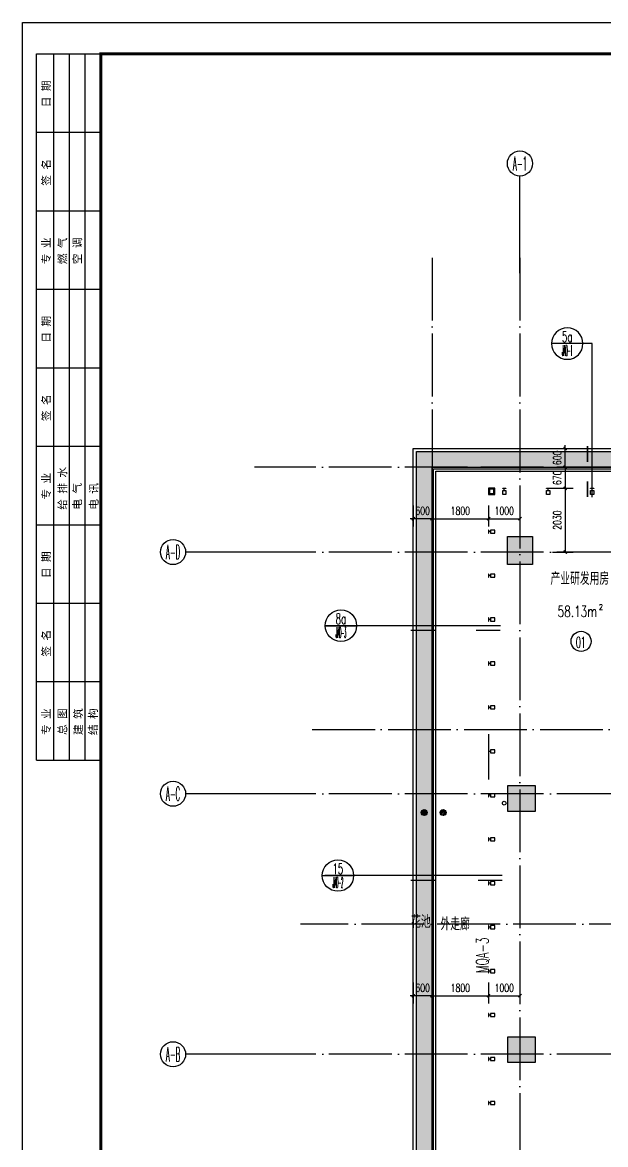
# Model space of a CAD drawing. Extents: x 1980812 to 2578970, y -669191 to 284498.
# Drawn here: x 1980812 to 1999395, y 107512 to 143258 of the extents above; entities that cross this region are included whole.
import ezdxf
from ezdxf.enums import TextEntityAlignment as Align

# ---------------------------------------------------------------- set-up
doc = ezdxf.new("R2010")
doc.units = 0
doc.header["$LTSCALE"] = 1000
doc.header["$MEASUREMENT"] = 0
doc.linetypes.add('DOTE', pattern=[2.42, 2, -0.2, 0.02, -0.2])
for name, color, linetype in [('A-FLOR-LAND', 74, 'Continuous'), ('AXIS', 3, 'Continuous'), ('AXIS_TEXT', 7, 'Continuous'), ('COLU', 6, 'Continuous'), ('COLU_HATCH', 251, 'Continuous'), ('CURTWALL', 2, 'Continuous'), ('dote', 1, 'DOTE'), ('EQUIP_地漏', 255, 'Continuous'), ('TK', 1, 'Continuous'), ('VPIPE-雨水', 140, 'Continuous'), ('WINDOW', 2, 'Continuous'), ('幕墙编号', 14, 'Continuous'), ('房号', 231, 'Continuous'), ('房间名称', 7, 'Continuous'), ('栏杆', 143, 'Continuous'), ('看线', 66, 'Continuous'), ('空线', 3, 'Continuous'), ('窗户分隔', 133, 'Continuous'), ('节点', 3, 'Continuous'), ('详细标注', 231, 'Continuous')]:
    doc.layers.add(name, color=color, linetype=linetype)
doc.styles.add('_TCH_AXIS', font='COMPLEX', dxfattribs={"bigfont": 'GBCBIG'})
doc.styles.add('_TCH_DIM_T3', font='SIMPLEX', dxfattribs={"width": 0.705882, "bigfont": 'GBCBIG'})
doc.styles.add('COMP', font='COMPLEX.shx', dxfattribs={"bigfont": 'hztxt'})
doc.styles.add('COMPLEX', font='COMPLEX')
doc.styles.add('HZF', font='ROMANS2', dxfattribs={"width": 0.7, "bigfont": 'HZDF2'})
doc.styles.add('HZTXTW', font='txtw.shx', dxfattribs={"width": 0.6, "bigfont": 'hztxtw.shx'})
doc.styles.add('SONGTI', font='NSimSun.ttf', dxfattribs={"width": 1.1})
doc.dimstyles.new('_TCH_ARCH&&100', dxfattribs={"dimtxt": 255, "dimasz": 100, "dimexe": 250, "dimexo": 300, "dimgap": 122.5, "dimtad": 1, "dimdec": 0, "dimzin": 0, "dimdsep": 46, "dimtxsty": '_TCH_DIM_T3', "dimblk": 'ARCHTICK', "dimcen": 0.09, "dimclrt": 7, "dimazin": 2, "dimtfac": 1, "dimtdec": 0, "dimtix": 1, "dimtmove": 2, "dimatfit": 3, "dimfxl": 1, "dimtolj": 1, "dimtzin": 0, "dimarcsym": 0})

# ---------------------------------------------------------------- blocks, each defined once
blk = doc.blocks.new('会签栏0821')
at = {"layer": 'TK'}
for p, q in [((115148889, 23475903), (115148889, 23483403)), ((115148889, 23483403), (115150939, 23483403)), ((115149439, 23475903), (115149439, 23483403)), ((115149939, 23475903), (115149939, 23483403)), ((115150439, 23475903), (115150439, 23483403)), ((115150939, 23475903), (115150939, 23483403)), ((115148889, 23480903), (115150939, 23480903)), ((115148889, 23478403), (115150939, 23478403)), ((115148889, 23468403), (115148889, 23475903)), ((115148889, 23475903), (115150939, 23475903)), ((115149439, 23468403), (115149439, 23475903)), ((115149939, 23468403), (115149939, 23475903)), ((115150439, 23468403), (115150439, 23475903)), ((115150939, 23468403), (115150939, 23475903)), ((115148889, 23473403), (115150939, 23473403)), ((115148889, 23470903), (115150939, 23470903)), ((115148889, 23460903), (115148889, 23468403)), ((115148889, 23468403), (115150939, 23468403)), ((115149439, 23460903), (115149439, 23468403)), ((115149939, 23460903), (115149939, 23468403)), ((115150439, 23460903), (115150439, 23468403)), ((115150939, 23460903), (115150939, 23468403)), ((115148889, 23465903), (115150939, 23465903)), ((115148889, 23463403), (115150939, 23463403)), ((115148889, 23460903), (115150939, 23460903))]:
    blk.add_line(p, q, dxfattribs=at)
at = {"layer": 'TK', "style": 'SONGTI'}
for s, p in [('日 期', (115149324, 23481702)), ('签 名', (115149324, 23479202)), ('专 业', (115149324, 23476702)), ('燃 气', (115149842, 23476702)), ('空 调', (115150316, 23476702)), ('日 期', (115149324, 23474202)), ('签 名', (115149324, 23471702)), ('专 业', (115149324, 23469202)), ('给 排 水', (115149842, 23468880)), ('电 气', (115150316, 23468880)), ('电 讯', (115150842, 23468880)), ('日 期', (115149324, 23466702)), ('签 名', (115149324, 23464202)), ('专 业', (115149324, 23461702)), ('总 图', (115149842, 23461702)), ('建 筑', (115150342, 23461702)), ('结 构', (115150816, 23461702))]:
    blk.add_text(s, height=250, rotation=90, dxfattribs=at).set_placement(p)
blk = doc.blocks.new('_ArchTick')
at = {"color": 0, "linetype": 'ByBlock', "const_width": 0.4}
blk.add_lwpolyline([(-0.5, -0.5), (0.5, 0.5)], dxfattribs=at)
blk = doc.blocks.new('*D1531')
at = {"layer": 'Defpoints', "color": 0, "transparency": 16777216}
for p in [(-3400, -13412), (-2800, -13412), (-3400, -14135)]:
    blk.add_point(p, dxfattribs=at)
at = {"layer": '详细标注', "color": 0, "lineweight": -2, "transparency": 16777216}
for p, q in [((-3400, -13712), (-3400, -14385)), ((-2800, -13712), (-2800, -14385)), ((-3400, -14135), (-3500, -14135)), ((-2800, -14135), (-3400, -14135)), ((-2800, -14135), (-2700, -14135))]:
    blk.add_line(p, q, dxfattribs=at)
at = {"layer": '详细标注', "color": 0, "lineweight": -2, "transparency": 16777216, "xscale": 100, "yscale": 100, "zscale": 100}
for p, rotation in [((-3400, -14135), 3.426755058246245e-09), ((-2800, -14135), 180.0000000034267)]:
    blk.add_blockref('_ArchTick', p, dxfattribs=dict(at, rotation=rotation))
at = {"layer": '详细标注', "color": 7, "transparency": 16777216, "insert": (-3100, -13885), "char_height": 255, "attachment_point": 5, "rotation": 0, "style": '_TCH_DIM_T3'}
blk.add_mtext('\\A1;600', dxfattribs=at)
blk = doc.blocks.new('*D1532')
at = {"layer": 'Defpoints', "color": 0, "transparency": 16777216}
for p in [(-2800, -13412), (-1000, -13412), (-1000, -14135)]:
    blk.add_point(p, dxfattribs=at)
at = {"layer": '详细标注', "color": 0, "lineweight": -2, "transparency": 16777216}
for p, q in [((-2800, -13712), (-2800, -14385)), ((-1000, -13712), (-1000, -14385)), ((-2800, -14135), (-1000, -14135))]:
    blk.add_line(p, q, dxfattribs=at)
at = {"layer": '详细标注', "color": 0, "lineweight": -2, "transparency": 16777216, "xscale": 100, "yscale": 100, "zscale": 100, "rotation": 180}
blk.add_blockref('_ArchTick', (-2800, -14135), dxfattribs=at)
at = {"layer": '详细标注', "color": 0, "lineweight": -2, "transparency": 16777216, "xscale": 100, "yscale": 100, "zscale": 100}
blk.add_blockref('_ArchTick', (-1000, -14135), dxfattribs=at)
at = {"layer": '详细标注', "color": 7, "transparency": 16777216, "insert": (-1900, -13885), "char_height": 255, "attachment_point": 5, "style": '_TCH_DIM_T3'}
blk.add_mtext('\\A1;1800', dxfattribs=at)
blk = doc.blocks.new('*D1533')
at = {"layer": 'Defpoints', "color": 0, "transparency": 16777216}
for p in [(-1000, -13412), (0, -13412), (0, -14135)]:
    blk.add_point(p, dxfattribs=at)
at = {"layer": '详细标注', "color": 0, "lineweight": -2, "transparency": 16777216}
for p, q in [((-1000, -13712), (-1000, -14385)), ((0, -13712), (0, -14385)), ((-1000, -14135), (0, -14135))]:
    blk.add_line(p, q, dxfattribs=at)
at = {"layer": '详细标注', "color": 0, "lineweight": -2, "transparency": 16777216, "xscale": 100, "yscale": 100, "zscale": 100, "rotation": 180}
blk.add_blockref('_ArchTick', (-1000, -14135), dxfattribs=at)
at = {"layer": '详细标注', "color": 0, "lineweight": -2, "transparency": 16777216, "xscale": 100, "yscale": 100, "zscale": 100}
blk.add_blockref('_ArchTick', (0, -14135), dxfattribs=at)
at = {"layer": '详细标注', "color": 7, "transparency": 16777216, "insert": (-500, -13885), "char_height": 255, "attachment_point": 5, "style": '_TCH_DIM_T3'}
blk.add_mtext('\\A1;1000', dxfattribs=at)
blk = doc.blocks.new('*D1534')
at = {"layer": 'Defpoints', "color": 0, "transparency": 16777216}
for p in [(-3400, 1786), (-2800, 1786), (-3400, 1063)]:
    blk.add_point(p, dxfattribs=at)
at = {"layer": '详细标注', "color": 0, "lineweight": -2, "transparency": 16777216}
for p, q in [((-3400, 1486), (-3400, 813)), ((-2800, 1486), (-2800, 813)), ((-3400, 1063), (-3500, 1063)), ((-2800, 1063), (-3400, 1063)), ((-2800, 1063), (-2700, 1063))]:
    blk.add_line(p, q, dxfattribs=at)
at = {"layer": '详细标注', "color": 0, "lineweight": -2, "transparency": 16777216, "xscale": 100, "yscale": 100, "zscale": 100}
for p, rotation in [((-3400, 1063), 3.426755058246245e-09), ((-2800, 1063), 180.0000000034267)]:
    blk.add_blockref('_ArchTick', p, dxfattribs=dict(at, rotation=rotation))
at = {"layer": '详细标注', "color": 7, "transparency": 16777216, "insert": (-3100, 1313), "char_height": 255, "attachment_point": 5, "rotation": 0, "style": '_TCH_DIM_T3'}
blk.add_mtext('\\A1;600', dxfattribs=at)
blk = doc.blocks.new('*D1535')
at = {"layer": 'Defpoints', "color": 0, "transparency": 16777216}
for p in [(-2800, 1786), (-1000, 1786), (-1000, 1063)]:
    blk.add_point(p, dxfattribs=at)
at = {"layer": '详细标注', "color": 0, "lineweight": -2, "transparency": 16777216}
for p, q in [((-2800, 1486), (-2800, 813)), ((-1000, 1486), (-1000, 813)), ((-2800, 1063), (-1000, 1063))]:
    blk.add_line(p, q, dxfattribs=at)
at = {"layer": '详细标注', "color": 0, "lineweight": -2, "transparency": 16777216, "xscale": 100, "yscale": 100, "zscale": 100, "rotation": 180}
blk.add_blockref('_ArchTick', (-2800, 1063), dxfattribs=at)
at = {"layer": '详细标注', "color": 0, "lineweight": -2, "transparency": 16777216, "xscale": 100, "yscale": 100, "zscale": 100}
blk.add_blockref('_ArchTick', (-1000, 1063), dxfattribs=at)
at = {"layer": '详细标注', "color": 7, "transparency": 16777216, "insert": (-1900, 1313), "char_height": 255, "attachment_point": 5, "style": '_TCH_DIM_T3'}
blk.add_mtext('\\A1;1800', dxfattribs=at)
blk = doc.blocks.new('*D1536')
at = {"layer": 'Defpoints', "color": 0, "transparency": 16777216}
for p in [(-1000, 1786), (0, 1786), (0, 1063)]:
    blk.add_point(p, dxfattribs=at)
at = {"layer": '详细标注', "color": 0, "lineweight": -2, "transparency": 16777216}
for p, q in [((-1000, 1486), (-1000, 813)), ((0, 1486), (0, 813)), ((-1000, 1063), (0, 1063))]:
    blk.add_line(p, q, dxfattribs=at)
at = {"layer": '详细标注', "color": 0, "lineweight": -2, "transparency": 16777216, "xscale": 100, "yscale": 100, "zscale": 100, "rotation": 180}
blk.add_blockref('_ArchTick', (-1000, 1063), dxfattribs=at)
at = {"layer": '详细标注', "color": 0, "lineweight": -2, "transparency": 16777216, "xscale": 100, "yscale": 100, "zscale": 100}
blk.add_blockref('_ArchTick', (0, 1063), dxfattribs=at)
at = {"layer": '详细标注', "color": 7, "transparency": 16777216, "insert": (-500, 1313), "char_height": 255, "attachment_point": 5, "style": '_TCH_DIM_T3'}
blk.add_mtext('\\A1;1000', dxfattribs=at)
blk = doc.blocks.new('*D1545')
at = {"layer": 'Defpoints', "color": 0, "transparency": 16777216}
for p in [(593, 3300), (1441, 3300), (593, 2700)]:
    blk.add_point(p, dxfattribs=at)
at = {"layer": '详细标注', "color": 0, "lineweight": -2, "transparency": 16777216}
for p, q in [((893, 3300), (1691, 3300)), ((1441, 3300), (1441, 3400)), ((1441, 2700), (1441, 3300)), ((893, 2700), (1691, 2700)), ((1441, 2700), (1441, 2600))]:
    blk.add_line(p, q, dxfattribs=at)
at = {"layer": '详细标注', "color": 0, "lineweight": -2, "transparency": 16777216, "xscale": 100, "yscale": 100, "zscale": 100}
for p, rotation in [((1441, 3300), 270), ((1441, 2700), 90)]:
    blk.add_blockref('_ArchTick', p, dxfattribs=dict(at, rotation=rotation))
at = {"layer": '详细标注', "color": 7, "transparency": 16777216, "insert": (1191, 3000), "char_height": 255, "attachment_point": 5, "rotation": 90, "style": '_TCH_DIM_T3'}
blk.add_mtext('\\A1;600', dxfattribs=at)
blk = doc.blocks.new('*D1546')
at = {"layer": 'Defpoints', "color": 0, "transparency": 16777216}
for p in [(593, 2700), (593, 2030), (1441, 2030)]:
    blk.add_point(p, dxfattribs=at)
at = {"layer": '详细标注', "color": 0, "lineweight": -2, "transparency": 16777216}
for p, q in [((893, 2700), (1691, 2700)), ((1441, 2700), (1441, 2800)), ((1441, 2700), (1441, 2030)), ((893, 2030), (1691, 2030)), ((1441, 2030), (1441, 1930))]:
    blk.add_line(p, q, dxfattribs=at)
at = {"layer": '详细标注', "color": 0, "lineweight": -2, "transparency": 16777216, "xscale": 100, "yscale": 100, "zscale": 100}
for p, rotation in [((1441, 2700), 270), ((1441, 2030), 90)]:
    blk.add_blockref('_ArchTick', p, dxfattribs=dict(at, rotation=rotation))
at = {"layer": '详细标注', "color": 7, "transparency": 16777216, "insert": (1191, 2365), "char_height": 255, "attachment_point": 5, "rotation": 90, "style": '_TCH_DIM_T3'}
blk.add_mtext('\\A1;670', dxfattribs=at)
blk = doc.blocks.new('*D1547')
at = {"layer": 'Defpoints', "color": 0, "transparency": 16777216}
for p in [(740, 2030), (740, 0), (1441, 0)]:
    blk.add_point(p, dxfattribs=at)
at = {"layer": '详细标注', "color": 0, "lineweight": -2, "transparency": 16777216}
for p, q in [((1040, 2030), (1691, 2030)), ((1441, 2030), (1441, 0)), ((1040, 0), (1691, 0))]:
    blk.add_line(p, q, dxfattribs=at)
at = {"layer": '详细标注', "color": 0, "lineweight": -2, "transparency": 16777216, "xscale": 100, "yscale": 100, "zscale": 100}
for p, rotation in [((1441, 2030), 90), ((1441, 0), 270)]:
    blk.add_blockref('_ArchTick', p, dxfattribs=dict(at, rotation=rotation))
at = {"layer": '详细标注', "color": 7, "transparency": 16777216, "insert": (1191, 1015), "char_height": 255, "attachment_point": 5, "rotation": 90, "style": '_TCH_DIM_T3'}
blk.add_mtext('\\A1;2030', dxfattribs=at)
blk = doc.blocks.new('_index')
blk.add_line((-0.5, 0), (0.5, 0))
blk.add_circle((0, 0), 0.5)
at = {"style": 'COMP'}
for tag, width, p, p2 in [('1', 2.333333, (-0.17, 0.05), (0.17, 0.05)), ('-', 1.166667, (-0.17, -0.39), (0.17, -0.39))]:
    blk.add_attdef(tag, text='', height=0.34, dxfattribs=dict(at, width=width)).set_placement(p, p2, align=Align.FIT)
blk = doc.blocks.new('A$C18E54BEC')
at = {"layer": '房号'}
blk.add_circle((1948, -2845), 320, dxfattribs=at)
at = {"layer": '房号', "style": 'HZTXTW', "width": 0.506757}
blk.add_text('01', height=358.4, dxfattribs=at).set_placement((1784, -3055))
blk = doc.blocks.new('A$C312424F2')
at = {"layer": '房间名称', "style": 'HZTXTW', "width": 0.6}
blk.add_text('产业研发用房', height=400, rotation=0.0006, dxfattribs=at).set_placement((1909, -894), align=Align.MIDDLE_CENTER)
blk = doc.blocks.new('11~17层墙柱')
at = {"layer": 'COLU_HATCH'}
h = blk.add_hatch(color=256, dxfattribs=at)
h.dxf.hatch_style = 1
h.paths.add_polyline_path([(-400, 23800), (400, 23800), (400, 22900), (-400, 22900)])
h = blk.add_hatch(color=256, dxfattribs=at)
h.dxf.hatch_style = 1
h.paths.add_polyline_path([(500, 15850), (-400, 15850), (-400, 15050), (500, 15050)])
h = blk.add_hatch(color=256, dxfattribs=at)
h.dxf.hatch_style = 1
h.paths.add_polyline_path([(500, 7850), (-400, 7850), (-400, 7050), (500, 7050)])
at = {"layer": 'COLU'}
for points in [[(-400, 23800), (400, 23800), (400, 22900), (-400, 22900)], [(500, 15850), (-400, 15850), (-400, 15050), (500, 15050)], [(500, 7850), (-400, 7850), (-400, 7050), (500, 7050)]]:
    blk.add_lwpolyline(points, close=True, dxfattribs=at)
blk = doc.blocks.new('$TwtSys$00000141')
for p, q in [((-94, 8), (-10, 92)), ((-94, 8), (-10, 92)), ((-87, -35), (35, 87)), ((-87, -35), (35, 87)), ((-66, -66), (66, 66)), ((-66, -66), (66, 66)), ((-32, -87), (88, 33)), ((-32, -87), (88, 33)), ((11, -92), (92, -11)), ((11, -92), (92, -11))]:
    blk.add_line(p, q)
blk.add_circle((0, 0), 94)
blk.add_circle((0, 0), 94)
blk = doc.blocks.new('A$C75D447CE')
at = {"layer": 'VPIPE-雨水', "linetype": 'Continuous'}
blk.add_circle((-500, -8000), 60, dxfattribs=at)
at = {"layer": 'EQUIP_地漏'}
for p in [(-3050, -8300), (-2450, -8300)]:
    blk.add_blockref('$TwtSys$00000141', p, dxfattribs=at)
blk = doc.blocks.new('_AXISO')
blk.add_circle((0, 0), 0.5)
at = {"layer": 'AXIS_TEXT', "style": 'COMPLEX', "width": 1.041667}
blk.add_attdef('A', text='', height=0.56, dxfattribs=at).set_placement((-0.25, -0.28), (0.25, -0.28), align=Align.FIT)
blk = doc.blocks.new('竖梃0903')
at = {"layer": '窗户分隔'}
blk.add_line((115028288, 22648046), (115028222, 22648046), dxfattribs=at)
for points in [[(115028222, 22648096), (115028225, 22648096), (115028225, 22647996), (115028222, 22647996)], [(115028288, 22648096), (115028422, 22648096), (115028422, 22647996), (115028288, 22647996)]]:
    blk.add_lwpolyline(points, close=True, dxfattribs=at)
blk = doc.blocks.new('A$C5CD355C1')
at = {"layer": 'A-FLOR-LAND'}
h = blk.add_hatch(dxfattribs=at)
h.set_pattern_fill('GRASS', color=256, scale=50)
h.set_pattern_definition([(90, (-3008715.91, 301493.59), (-99.7795475, 99.7795475), [26.458066, -173.101015]), (45, (-3008715.91, 301493.6), (-99.7796155, 99.7796155), [26.458066, -114.651615]), (135, (-3008715.91, 301493.6), (-99.7796155, -99.7796155), [26.458066, -114.651615])])
h.paths.add_polyline_path([(-2800, 2700), (48900, 2700), (48900, -26500), (-2800, -26500)], flags=16)
h.paths.add_polyline_path([(-3300, 3200), (49400, 3200), (49400, -27000), (-3300, -27000)])
at = {"layer": 'CURTWALL'}
blk.add_line((-1000, -5800), (-1000, -7250), dxfattribs=at)
for points in [[(-1000, 1830), (-800, 1830), (-800, 2030), (-1000, 2030)], [(-970, 1860), (-830, 1860), (-830, 2000), (-970, 2000)]]:
    blk.add_lwpolyline(points, close=True, dxfattribs=at)
at = {"layer": 'dote'}
blk.add_line((-6618.3, -5650), (41386.8, -5650), dxfattribs=at)
at = {"layer": '栏杆'}
for p, q in [((-2800, -26500), (-2800, 2700)), ((-2800, 2700), (48900, 2700)), ((-2750, 2650), (48850, 2650)), ((-2750, -26450), (-2750, 2650)), ((-2680, -26380), (-2680, 2580)), ((-2680, 2580), (48780, 2580))]:
    blk.add_line(p, q, dxfattribs=at)
at = {"layer": '看线'}
for p, q in [((-3400, -27100), (-3400, 3300)), ((-3400, 3300), (49500, 3300)), ((-3300, -27000), (-3300, 3200)), ((-3300, 3200), (49400, 3200))]:
    blk.add_line(p, q, dxfattribs=at)
at = {"layer": '详细标注'}
for p1, p2, distance, picture, middle in [((592.5, 2700), (592.5, 3300), -848.5, '*D1545', (1191, 3000)), ((592.5, 2700), (592.5, 2030), 848.5, '*D1546', (1191, 2365)), ((740.3, 2030), (740.3, 0), 700.7, '*D1547', (1191, 1015)), ((-2800, 1786.2), (-3400, 1786.2), 723, '*D1534', (-3100, 1313.2)), ((-2800, 1786.2), (-1000, 1786.2), -723, '*D1535', (-1900, 1313.2)), ((-1000, 1786.2), (0, 1786.2), -723, '*D1536', (-500, 1313.2)), ((-2800, -13412.3), (-3400, -13412.3), 723, '*D1531', (-3100, -13885.3)), ((-2800, -13412.3), (-1000, -13412.3), -723, '*D1532', (-1900, -13885.3)), ((-1000, -13412.3), (0, -13412.3), -723, '*D1533', (-500, -13885.3))]:
    dim = blk.add_aligned_dim(p1=p1, p2=p2, distance=distance, dimstyle='_TCH_ARCH&&100', dxfattribs=at)
    dim.commit()
    dim.dimension.update_dxf_attribs({"geometry": picture, "text_midpoint": middle})

msp = doc.modelspace()

# ---------------------------------------------------------------- linework, layer by layer
at = {"layer": 'AXIS'}
for p, q in [((1996666.5, 135273.7), (1996666.5, 138364.4)), ((1989843, 126387.2), (1986011.9, 126387.2)), ((1989843, 118687.2), (1986011.9, 118687.2)), ((1989843, 110387.2), (1986011.9, 110387.2))]:
    msp.add_line(p, q, dxfattribs=at)
at = {"layer": 'dote'}
for p, q in [((1993866.5, 135764.4), (1993866.5, 93663.5)), ((1996666.5, 135764.4), (1996666.5, 93663.5)), ((2053077.2, 129087.2), (1988210.3, 129087.2)), ((2053079.9, 126387.2), (1988213, 126387.2)), ((2053079.9, 118687.2), (1988213, 118687.2)), ((2005712.7, 114537.2), (1989668.7, 114537.2)), ((2053079.9, 110387.2), (1988213, 110387.2))]:
    msp.add_line(p, q, dxfattribs=at)
at = {"layer": 'TK'}
msp.add_lwpolyline([(1980812.3, 143258.1), (2064912.3, 143258.1), (2064912.3, 83858.1), (1980812.3, 83858.1)], close=True, dxfattribs=at)
at = {"layer": 'TK', "const_width": 100}
msp.add_lwpolyline([(2063912.3, 84858.1), (2063912.3, 142258.1), (1983312.3, 142258.1), (1983312.3, 84858.1)], close=True, dxfattribs=at)
at = {"layer": '节点'}
for p, q in [((1998970.6, 133026.4), (1998126.1, 133026.4)), ((1998970.6, 128137.2), (1998970.6, 133026.4)), ((1996042, 124041.6), (1990461.6, 124041.6)), ((1996103.1, 116080.1), (1990452.8, 116080.1))]:
    msp.add_line(p, q, dxfattribs=at)
at = {"layer": '节点', "ltscale": 0.5, "const_width": 50}
for points in [[(1998820.6, 129259.9), (1998820.6, 129759.9)], [(1998820.6, 128137.2), (1998820.6, 128637.2)], [(1993957.9, 123891.6), (1993179.9, 123891.6)], [(1996042, 123891.6), (1995264, 123891.6)], [(1993957.9, 115930.1), (1993179.9, 115930.1)], [(1996103.1, 115930.1), (1995325.1, 115930.1)]]:
    msp.add_lwpolyline(points, dxfattribs=at)

# ---------------------------------------------------------------- block references
at = {"layer": 'AXIS'}
ref = msp.add_blockref('_AXISO', (1996666.5, 138764.4), dxfattribs=dict(at, xscale=800, yscale=800, zscale=800))
ref.add_attrib('A', 'A-1', dxfattribs={"layer": 'AXIS_TEXT', "height": 452.55, "style": '_TCH_AXIS', "width": 0.375}).set_placement((1996440.2, 138538.1), (1996892.8, 138538.1), align=Align.FIT)
ref = msp.add_blockref('_AXISO', (1985611.9, 126387.2), dxfattribs=dict(at, xscale=800, yscale=800, zscale=800))
ref.add_attrib('A', 'A-D', dxfattribs={"layer": 'AXIS_TEXT', "height": 452.55, "style": '_TCH_AXIS', "width": 0.328125}).set_placement((1985385.7, 126161), (1985838.2, 126161), align=Align.FIT)
ref = msp.add_blockref('_AXISO', (1985611.9, 118687.2), dxfattribs=dict(at, xscale=800, yscale=800, zscale=800))
ref.add_attrib('A', 'A-C', dxfattribs={"layer": 'AXIS_TEXT', "height": 452.55, "style": '_TCH_AXIS', "width": 0.33871}).set_placement((1985385.7, 118461), (1985838.2, 118461), align=Align.FIT)
ref = msp.add_blockref('_AXISO', (1985611.9, 110387.2), dxfattribs=dict(at, xscale=800, yscale=800, zscale=800))
ref.add_attrib('A', 'A-B', dxfattribs={"layer": 'AXIS_TEXT', "height": 452.55, "style": '_TCH_AXIS', "width": 0.328125}).set_placement((1985385.7, 110161), (1985838.2, 110161), align=Align.FIT)
at = {"layer": 'COLU'}
msp.add_blockref('11~17层墙柱', (1996666.5, 103087.2), dxfattribs=at)
at = {"layer": 'EQUIP_地漏'}
msp.add_blockref('A$C75D447CE', (1996666.5, 126387.2), dxfattribs=at)
at = {"layer": 'TK'}
msp.add_blockref('会签栏0821', (-113167626.7, -23341144.9), dxfattribs=at)
at = {"layer": 'WINDOW', "rotation": 270}
for p in [(-20651879.3, 115156639), (-20650479.3, 115156639), (-20649079.3, 115156639)]:
    msp.add_blockref('竖梃0903', p, dxfattribs=at)
at = {"layer": 'WINDOW', "xscale": -1, "rotation": 180}
for p in [(-113032555.2, 22775083), (-113032555.2, 22773683), (-113032555.2, 22772283), (-113032555.2, 22770883), (-113032555.2, 22769483), (-113032555.2, 22768083), (-113032555.2, 22766683), (-113032555.2, 22765283), (-113032555.2, 22763883), (-113032555.2, 22762483), (-113032555.2, 22761083), (-113032555.2, 22759683), (-113032555.2, 22758283), (-113032555.2, 22756883)]:
    msp.add_blockref('竖梃0903', p, dxfattribs=at)
at = {"layer": '房号'}
msp.add_blockref('A$C18E54BEC', (1996666.5, 126387.2), dxfattribs=at)
at = {"layer": '房间名称'}
msp.add_blockref('A$C312424F2', (1996666.5, 126436.3), dxfattribs=at)
at = {"layer": '空线'}
msp.add_blockref('A$C5CD355C1', (1996666.5, 126387.2), dxfattribs=at)
at = {"layer": '节点', "ltscale": 0.5}
ref = msp.add_blockref('_index', (1998174.6, 133026.4), dxfattribs=dict(at, xscale=-1000.000000050349, yscale=1000.000000050349, zscale=1000.000000050349))
ref.add_attrib('1', '5a', dxfattribs={"layer": '0', "height": 340, "style": 'COMP', "width": 0.6}).set_placement((1998004.6, 133076.4), (1998344.6, 133076.4), align=Align.FIT)
ref.add_attrib('-', 'JAD-1', dxfattribs={"layer": '0', "height": 340, "style": 'COMP', "width": 0.225806}).set_placement((1998004.6, 132636.4), (1998344.6, 132636.4), align=Align.FIT)
ref = msp.add_blockref('_index', (1990961.6, 124041.6), dxfattribs=dict(at, xscale=1000.000000050349, yscale=1000.000000050349, zscale=1000.000000050349))
ref.add_attrib('1', '8a', dxfattribs={"layer": '0', "height": 340, "rotation": 360, "style": 'COMP', "width": 0.6}).set_placement((1990791.6, 124091.6), (1991131.6, 124091.6), align=Align.FIT)
ref.add_attrib('-', 'JAD-3', dxfattribs={"layer": '0', "height": 340, "style": 'COMP', "width": 0.214286}).set_placement((1990791.6, 123651.6), (1991131.6, 123651.6), align=Align.FIT)
ref = msp.add_blockref('_index', (1990866.3, 116080.1), dxfattribs=dict(at, xscale=1000.000000050349, yscale=1000.000000050349, zscale=1000.000000050349))
ref.add_attrib('1', '15', dxfattribs={"layer": '0', "height": 340, "rotation": 360, "style": 'COMP', "width": 0.724138}).set_placement((1990696.3, 116130.1), (1991036.3, 116130.1), align=Align.FIT)
ref.add_attrib('-', 'JAD-2', dxfattribs={"layer": '0', "height": 340, "style": 'COMP', "width": 0.214286}).set_placement((1990696.3, 115690.1), (1991036.3, 115690.1), align=Align.FIT)

# ---------------------------------------------------------------- texts
at = {"layer": '幕墙编号', "style": 'HZTXTW', "width": 0.6}
msp.add_text('MQA-3', height=400, rotation=90.00057, dxfattribs=at).set_placement((1995468.8, 113537.3), align=Align.MIDDLE_CENTER)
at = {"layer": '房间名称', "style": 'HZF', "width": 0.7}
for s, height, p in [('58.13m', 350, (1998495.7, 124495.7)), ('2', 175, (1999247.9, 124633.7))]:
    msp.add_text(s, height=height, dxfattribs=at).set_placement(p, align=Align.MIDDLE_CENTER)
at = {"layer": '房间名称', "style": 'HZTXTW', "width": 0.6}
for s, p in [('花池', (1993509.5, 114614)), ('外走廊', (1994601.7, 114537.2))]:
    msp.add_text(s, height=400, rotation=0.00057, dxfattribs=at).set_placement(p, align=Align.MIDDLE_CENTER)

doc.saveas('drawing.dxf')
